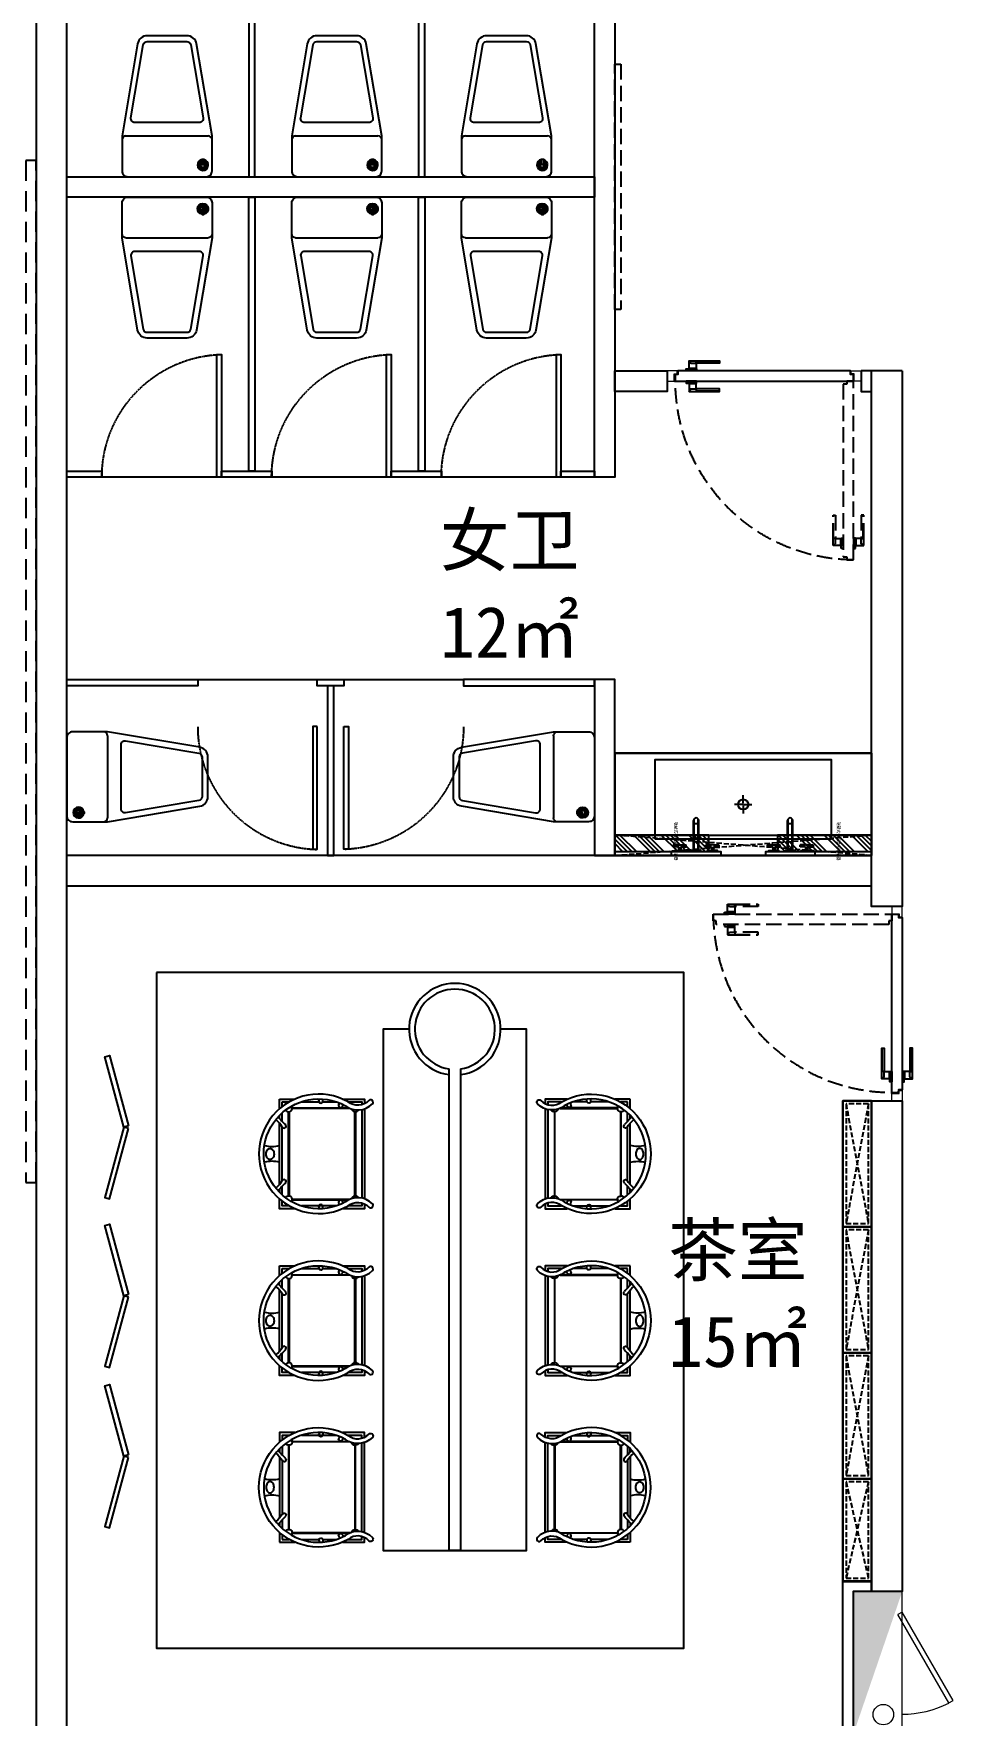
# Model space of a CAD drawing. Header units: millimetres. Extents: x 285006 to 3037698, y -2820855 to 192241.
# Drawn here: x 1134372 to 1138885, y -1094316 to -1086091 of the extents above; entities that cross this region are included whole.
import ezdxf
from ezdxf.enums import TextEntityAlignment as Align

# ---------------------------------------------------------------- set-up
doc = ezdxf.new("R2010")
doc.units = ezdxf.units.MM
doc.header["$PDMODE"] = 35
doc.header["$PDSIZE"] = -0.1
for name, pattern in [('__DASH', [0.35, 0.25, -0.1]), ('DASH', [0.35, 0.25, -0.1]), ('DASHED', [0.75, 0.5, -0.25]), ('HIDDEN', [0.375, 0.25, -0.125])]:
    doc.linetypes.add(name, pattern=pattern)
for name, color, linetype in [('!PboDS-洁具', 31, 'Continuous'), ('!PboDS-门', 60, 'Continuous'), ('!PboEL-剖面粗实线', 160, 'Continuous'), ('!PboGS-中号字', 40, 'Continuous'), ('01-平面文字', 2, 'Continuous'), ('3', 20, 'Continuous'), ('___', 4, 'Continuous'), ('BS-SHORT CABINET', 30, 'Continuous'), ('DOOR', 60, 'Continuous'), ('DOOR--02', 8, 'Continuous'), ('DS-FINISH', 20, 'Continuous'), ('FF-FURN', 51, 'Continuous'), ('FF-TEXT', 50, 'Continuous'), ('FF1-固定家具(落地、到顶)', 30, 'Continuous'), ('WALL', 255, 'Continuous'), ('家具', 2, 'Continuous'), ('打印框', 4, 'Continuous'), ('装饰--平面图', 2, 'Continuous')]:
    doc.layers.add(name, color=color, linetype=linetype)
doc.layers.add('1#C-6F$0$0XG-X', color=1, linetype='Continuous', lineweight=18)
doc.layers.add('DIM-1B-6F$0$A-ANNO-DIMS', color=73, linetype='Continuous', lineweight=18)
doc.styles.add('!赫思Small', font='', dxfattribs={"width": 0.85})
doc.styles.add('CCD_DIM', font='archs.shx', dxfattribs={"width": 0.7})
doc.styles.add('DIA', font='')
doc.styles.add('DIM-1B-6F$0$HYGB2014', font='hygbsz.shx', dxfattribs={"width": 0.7, "bigfont": 'hygbhz.shx'})
doc.styles.get('!赫思Small').set_extended_font_data('SimSun')
doc.styles.get('DIA').set_extended_font_data('SimSun')
doc.dimstyles.new('DIM-1B-6F$0$DIMN', dxfattribs={"dimtxt": 300, "dimasz": 100, "dimexe": 250, "dimexo": 300, "dimgap": 0, "dimtad": 0, "dimdec": 0, "dimzin": 0, "dimdsep": 46, "dimtxsty": 'DIM-1B-6F$0$HYGB2014', "dimblk": 'DIM-1B-6F$0$_archtick', "dimcen": 0.09, "dimdle": 150, "dimclrt": 7, "dimazin": 0, "dimtfac": 1, "dimtdec": 0, "dimtix": 1, "dimtmove": 2, "dimatfit": 3, "dimfxl": 1, "dimtvp": 1, "dimtolj": 1, "dimtzin": 0, "dimarcsym": 0})
doc.dimstyles.new('DIM_100', dxfattribs={"dimscale": 100, "dimtxt": 1.5, "dimasz": 1, "dimexe": 1.5, "dimexo": 1.5, "dimgap": 0.6, "dimtad": 1, "dimdec": 0, "dimrnd": 5, "dimzin": 12, "dimdsep": 46, "dimtxsty": 'CCD_DIM', "dimblk": 'CCD_Dimension_Tick', "dimcen": 0.125, "dimclrd": 44, "dimclre": 44, "dimclrt": 50, "dimadec": 0, "dimazin": 0, "dimtfac": 1, "dimtdec": 0, "dimtix": 1, "dimtmove": 2, "dimatfit": 3, "dimldrblk": 'CCD_Leader_Dot', "dimfxl": 5, "dimtvp": 1, "dimtolj": 1, "dimtzin": 0, "dimarcsym": 0})

# ---------------------------------------------------------------- blocks, each defined once
blk = doc.blocks.new('DIM-1B-6F$0$_archtick')
at = {"const_width": 0.4}
blk.add_lwpolyline([(-0.7, -0.7), (0.7, 0.7)], dxfattribs=at)
blk = doc.blocks.new('CCD_Dimension_Tick')
at = {"color": 0, "linetype": 'ByBlock'}
for p, q in [((-1.091, 0), (0, 0)), ((0, 0), (1.091, 0))]:
    blk.add_line(p, q, dxfattribs=at)
at = {"color": 0, "linetype": 'Continuous', "const_width": 0.608}
blk.add_lwpolyline([(-0.61, -0.61), (0.61, 0.61)], dxfattribs=at)
blk = doc.blocks.new('*D1553')
at = {"layer": '___', "color": 44, "lineweight": -2, "transparency": 16777216}
for p, q in [((1162391.7, -1083359.5), (1162241.7, -1083359.5)), ((1162391.7, -1083459.5), (1162391.7, -1085509.5)), ((1162435.4, -1085609.5), (1162241.7, -1085609.5))]:
    blk.add_line(p, q, dxfattribs=at)
at = {"layer": 'Defpoints', "color": 0, "transparency": 16777216}
for p in [(1162518.5, -1083359.5), (1162391.7, -1085609.5), (1162585.4, -1085609.5), (1062582.7, -2814913.1), (1063707.7, -2814913.1), (1063707.7, -2816154.7)]:
    blk.add_point(p, dxfattribs=at)
at = {"layer": 'DIM-1B-6F$0$A-ANNO-DIMS', "color": 0, "lineweight": -2, "transparency": 16777216}
for p, q in [((1062582.7, -2815213.1), (1062582.7, -2816404.7)), ((1063707.7, -2815213.1), (1063707.7, -2816404.7)), ((1062432.7, -2816154.7), (1063857.7, -2816154.7))]:
    blk.add_line(p, q, dxfattribs=at)
at = {"layer": '___', "color": 44, "lineweight": -2, "transparency": 16777216, "xscale": 100, "yscale": 100, "zscale": 100}
for p, rotation in [((1162391.7, -1083359.5), 90), ((1162391.7, -1085609.5), 270)]:
    blk.add_blockref('CCD_Dimension_Tick', p, dxfattribs=dict(at, rotation=rotation))
at = {"layer": 'DIM-1B-6F$0$A-ANNO-DIMS', "color": 0, "lineweight": -2, "transparency": 16777216, "xscale": 100, "yscale": 100, "zscale": 100, "rotation": 180}
blk.add_blockref('DIM-1B-6F$0$_archtick', (1062582.7, -2816154.7), dxfattribs=at)
at = {"layer": 'DIM-1B-6F$0$A-ANNO-DIMS', "color": 0, "lineweight": -2, "transparency": 16777216, "xscale": 100, "yscale": 100, "zscale": 100}
blk.add_blockref('DIM-1B-6F$0$_archtick', (1063707.7, -2816154.7), dxfattribs=at)
at = {"layer": '___', "color": 50, "transparency": 16777216, "insert": (1162256.7, -1084484.5), "char_height": 150, "attachment_point": 5, "rotation": 90, "style": 'CCD_DIM'}
blk.add_mtext('\\A1;2250', dxfattribs=at)
at = {"layer": 'DIM-1B-6F$0$A-ANNO-DIMS', "color": 7, "transparency": 16777216, "insert": (1063145.2, -2815854.7), "char_height": 300, "attachment_point": 5, "style": 'DIM-1B-6F$0$HYGB2014'}
blk.add_mtext('\\A1;1125', dxfattribs=at)
blk = doc.blocks.new('*D1554')
at = {"layer": '___', "color": 44, "lineweight": -2, "transparency": 16777216}
for p, q in [((1154593.2, -1091583.9), (1154281.3, -1091583.9)), ((1154431.3, -1091683.9), (1154431.3, -1092211)), ((1154593.2, -1092311), (1154281.3, -1092311))]:
    blk.add_line(p, q, dxfattribs=at)
at = {"layer": 'Defpoints', "color": 0, "transparency": 16777216}
for p in [(1154743.2, -1091583.9, 0), (1154431.3, -1092311), (1154743.2, -1092311, 0), (1063707.7, -2814913.1), (1064832.7, -2814913.1), (1064832.7, -2816154.7)]:
    blk.add_point(p, dxfattribs=at)
at = {"layer": 'DIM-1B-6F$0$A-ANNO-DIMS', "color": 0, "lineweight": -2, "transparency": 16777216}
for p, q in [((1063707.7, -2815213.1), (1063707.7, -2816404.7)), ((1064832.7, -2815213.1), (1064832.7, -2816404.7)), ((1063557.7, -2816154.7), (1064982.7, -2816154.7))]:
    blk.add_line(p, q, dxfattribs=at)
at = {"layer": '___', "color": 44, "lineweight": -2, "transparency": 16777216, "xscale": 100, "yscale": 100, "zscale": 100}
for p, rotation in [((1154431.3, -1091583.9), 90.00020283730542), ((1154431.3, -1092311), 270.0002028373054)]:
    blk.add_blockref('CCD_Dimension_Tick', p, dxfattribs=dict(at, rotation=rotation))
at = {"layer": 'DIM-1B-6F$0$A-ANNO-DIMS', "color": 0, "lineweight": -2, "transparency": 16777216, "xscale": 100, "yscale": 100, "zscale": 100, "rotation": 180}
blk.add_blockref('DIM-1B-6F$0$_archtick', (1063707.7, -2816154.7), dxfattribs=at)
at = {"layer": 'DIM-1B-6F$0$A-ANNO-DIMS', "color": 0, "lineweight": -2, "transparency": 16777216, "xscale": 100, "yscale": 100, "zscale": 100}
blk.add_blockref('DIM-1B-6F$0$_archtick', (1064832.7, -2816154.7), dxfattribs=at)
at = {"layer": '___', "color": 50, "transparency": 16777216, "insert": (1154566.3, -1091947.4), "char_height": 150, "attachment_point": 5, "rotation": 270.0002, "style": 'CCD_DIM'}
blk.add_mtext('\\A1;725', dxfattribs=at)
at = {"layer": 'DIM-1B-6F$0$A-ANNO-DIMS', "color": 7, "transparency": 16777216, "insert": (1064270.2, -2815854.7), "char_height": 300, "attachment_point": 5, "style": 'DIM-1B-6F$0$HYGB2014'}
blk.add_mtext('\\A1;1125', dxfattribs=at)
blk = doc.blocks.new('*D1555')
at = {"layer": '___', "color": 44, "lineweight": -2, "transparency": 16777216}
for p, q in [((1154593.2, -1087071.4), (1154180.5, -1087071.4)), ((1154330.5, -1089275.6), (1154330.5, -1087171.4)), ((1154593.2, -1089375.6), (1154180.5, -1089375.6))]:
    blk.add_line(p, q, dxfattribs=at)
at = {"layer": 'Defpoints', "color": 0, "transparency": 16777216}
for p in [(1154330.5, -1087071.4), (1154743.2, -1087071.4, 0), (1154743.2, -1089375.6, 0), (1064832.7, -2814913.1), (1066532.7, -2814913.1), (1066532.7, -2816154.7)]:
    blk.add_point(p, dxfattribs=at)
at = {"layer": 'DIM-1B-6F$0$A-ANNO-DIMS', "color": 0, "lineweight": -2, "transparency": 16777216}
for p, q in [((1064832.7, -2815213.1), (1064832.7, -2816404.7)), ((1066532.7, -2815213.1), (1066532.7, -2816404.7)), ((1064682.7, -2816154.7), (1066682.7, -2816154.7))]:
    blk.add_line(p, q, dxfattribs=at)
at = {"layer": '___', "color": 44, "lineweight": -2, "transparency": 16777216, "xscale": 100, "yscale": 100, "zscale": 100}
for p, rotation in [((1154330.5, -1087071.4), 90), ((1154330.5, -1089375.6), 270)]:
    blk.add_blockref('CCD_Dimension_Tick', p, dxfattribs=dict(at, rotation=rotation))
at = {"layer": 'DIM-1B-6F$0$A-ANNO-DIMS', "color": 0, "lineweight": -2, "transparency": 16777216, "xscale": 100, "yscale": 100, "zscale": 100, "rotation": 180}
blk.add_blockref('DIM-1B-6F$0$_archtick', (1064832.7, -2816154.7), dxfattribs=at)
at = {"layer": 'DIM-1B-6F$0$A-ANNO-DIMS', "color": 0, "lineweight": -2, "transparency": 16777216, "xscale": 100, "yscale": 100, "zscale": 100}
blk.add_blockref('DIM-1B-6F$0$_archtick', (1066532.7, -2816154.7), dxfattribs=at)
at = {"layer": '___', "color": 50, "transparency": 16777216, "insert": (1154195.5, -1088223.5), "char_height": 150, "attachment_point": 5, "rotation": 90, "style": 'CCD_DIM'}
blk.add_mtext('\\A1;2305', dxfattribs=at)
at = {"layer": 'DIM-1B-6F$0$A-ANNO-DIMS', "color": 7, "transparency": 16777216, "insert": (1065682.7, -2815854.7), "char_height": 300, "attachment_point": 5, "style": 'DIM-1B-6F$0$HYGB2014'}
blk.add_mtext('\\A1;1700', dxfattribs=at)
blk = doc.blocks.new('*D1556')
at = {"layer": '___', "color": 44, "lineweight": -2, "transparency": 16777216}
for p, q in [((1154593.2, -1088748.5), (1154435.7, -1088748.5)), ((1154585.7, -1088848.5), (1154585.7, -1089275.6)), ((1154593.2, -1089375.6), (1154435.7, -1089375.6))]:
    blk.add_line(p, q, dxfattribs=at)
at = {"layer": 'Defpoints', "color": 0, "transparency": 16777216}
for p in [(1154743.2, -1088748.5, 0), (1154585.7, -1089375.6), (1154743.2, -1089375.6, 0), (1066532.7, -2814913.1), (1067332.7, -2814913.1), (1067332.7, -2816154.7)]:
    blk.add_point(p, dxfattribs=at)
at = {"layer": 'DIM-1B-6F$0$A-ANNO-DIMS', "color": 0, "lineweight": -2, "transparency": 16777216}
for p, q in [((1066532.7, -2815213.1), (1066532.7, -2816404.7)), ((1067332.7, -2815213.1), (1067332.7, -2816404.7)), ((1066382.7, -2816154.7), (1067482.7, -2816154.7))]:
    blk.add_line(p, q, dxfattribs=at)
at = {"layer": '___', "color": 44, "lineweight": -2, "transparency": 16777216, "xscale": 100, "yscale": 100, "zscale": 100}
for p, rotation in [((1154585.7, -1088748.5), 90), ((1154585.7, -1089375.6), 270)]:
    blk.add_blockref('CCD_Dimension_Tick', p, dxfattribs=dict(at, rotation=rotation))
at = {"layer": 'DIM-1B-6F$0$A-ANNO-DIMS', "color": 0, "lineweight": -2, "transparency": 16777216, "xscale": 100, "yscale": 100, "zscale": 100, "rotation": 180}
blk.add_blockref('DIM-1B-6F$0$_archtick', (1066532.7, -2816154.7), dxfattribs=at)
at = {"layer": 'DIM-1B-6F$0$A-ANNO-DIMS', "color": 0, "lineweight": -2, "transparency": 16777216, "xscale": 100, "yscale": 100, "zscale": 100}
blk.add_blockref('DIM-1B-6F$0$_archtick', (1067332.7, -2816154.7), dxfattribs=at)
at = {"layer": '___', "color": 50, "transparency": 16777216, "insert": (1154450.7, -1089062.1), "char_height": 150, "attachment_point": 5, "rotation": 90, "style": 'CCD_DIM'}
blk.add_mtext('\\A1;625', dxfattribs=at)
at = {"layer": 'DIM-1B-6F$0$A-ANNO-DIMS', "color": 7, "transparency": 16777216, "insert": (1066932.7, -2815854.7), "char_height": 300, "attachment_point": 5, "style": 'DIM-1B-6F$0$HYGB2014'}
blk.add_mtext('\\A1;800', dxfattribs=at)
blk = doc.blocks.new('做成ACAD TuKuai0408')
at = {"linetype": 'Continuous'}
blk.add_lwpolyline([(0, -191.5, 0.428333), (28.5, -220), (199.3, -220), (650.1, -144.1, 0.366124), (689.7, -97.2), (689.7, 97.2, 0.366124), (650.1, 144.1), (199.3, 220), (28.5, 220, 0.415921), (0, 191.5)], format="xyb", close=True, dxfattribs=at)
blk.add_lwpolyline([(199.3, 201), (199.3, -201)], dxfattribs=at)
blk.add_lwpolyline([(661.2, 97.2), (661.2, -97.2, -0.366124), (645.4, -116), (287.5, -176.3, -0.463996), (265.3, -157.5), (265.3, 157.5, -0.463996), (287.5, 176.3), (645.4, 116, -0.366124), (661.2, 97.2)], format="xyb", dxfattribs=at)
blk.add_lwpolyline([(57.6, -171.2), (85.3, -171.2), (85.3, -180.4), (57.6, -180.4)], close=True, dxfattribs=at)
for centre, radius, start, end in [((180.3, 201), 19, 0, 90), ((57.6, -175.1), 26.5, 8.44092, 348.35302), ((180.3, -201), 19, 270.00001, 0)]:
    blk.add_arc(centre, radius, start, end, dxfattribs=at)
at = {"color": 8, "linetype": 'Continuous'}
for radius, start, end in [(21.5, 10.42825, 345.5854), (16.5, 13.65152, 341.05894), (11.5, 19.82009, 332.20409)]:
    blk.add_arc((57.6, -175.1), radius, start, end, dxfattribs=at)
blk = doc.blocks.new('156g1reh1trh1tr')
at = {"layer": '!PboDS-门'}
blk.add_lwpolyline([(-104292, 114364), (-104292, 114394), (-105092, 114394), (-105092, 114364)], close=True, dxfattribs=at)
at = {"layer": '!PboDS-门', "color": 8, "linetype": 'HIDDEN', "ltscale": 10}
blk.add_arc((-104291, 114342), 802, 90.0917, 178.0896, dxfattribs=at)
blk = doc.blocks.new('M--850')
at = {"layer": 'DOOR'}
blk.add_lwpolyline([(-912, 50), (-38, 50), (-38, 18), (-53, 18), (-53, 0), (-897, 0), (-897, 18), (-912, 18), (-912, 50)], dxfattribs=at)
at = {"layer": 'DOOR--02', "linetype": 'DASH', "ltscale": 300}
for p, q in [((-136, 819), (-136, 705)), ((10, 819), (10, 705))]:
    blk.add_line(p, q, dxfattribs=at)
at = {"layer": 'DOOR--02'}
for p, q in [((-807, 98), (-693, 98)), ((-807, -48), (-693, -48))]:
    blk.add_line(p, q, dxfattribs=at)
at = {"layer": 'DOOR--02', "linetype": 'DASH', "ltscale": 300}
for points in [[(-38, 924), (-38, 50), (-70, 50), (-70, 65), (-88, 65), (-88, 909), (-70, 909), (-70, 924), (-38, 924)], [(-100, 820), (-100, 854.5), (-138, 854.5), (-138, 811.5)], [(-138, 854.5), (-126, 845), (-126, 819)], [(-88, 818.7), (-88, 869), (-98, 869), (-98, 818.7), (-88, 818.7)], [(-98, 852.5), (-88, 852.5)], [(-98, 835.5), (-88, 835.5)], [(-38, 869), (-38, 869)], [(-38, 818.7), (-38, 869), (-28, 869), (-28, 818.7), (-38, 818.7)], [(-28, 852.5), (-38, 852.5)], [(-28, 835.5), (-38, 835.5)], [(-26, 820), (-26, 854.5), (12, 854.5), (12, 811.5)], [(12, 854.5), (0, 845), (0, 819)], [(-138, 819), (-138, 705), (-126, 705), (-126, 819)], [(-128, 819), (-138, 819)], [(-128, 819), (-100, 819), (-100, 819)], [(2, 819), (-26, 819), (-26, 819)], [(12, 819), (12, 705), (0, 705), (0, 819)], [(2, 819), (12, 819)]]:
    blk.add_lwpolyline(points, dxfattribs=at)
for points in [[(-100, 854), (-100, 819.5), (-98, 819.5), (-98, 854)], [(-26, 854), (-26, 819.5), (-28, 819.5), (-28, 854)]]:
    blk.add_lwpolyline(points, close=True, dxfattribs=at)
at = {"layer": 'DOOR--02'}
for points in [[(-808, 62), (-842.5, 62), (-842.5, 100), (-799.5, 100)], [(-807, 100), (-693, 100), (-693, 88), (-807, 88)], [(-807, 90), (-807, 100)], [(-807, 90), (-807, 62), (-807, 62)], [(-806.7, 50), (-857, 50), (-857, 60), (-806.7, 60), (-806.7, 50)], [(-857, 50), (-857, 50)], [(-806.7, 0), (-857, 0), (-857, -10), (-806.7, -10), (-806.7, 0)], [(-808, -12), (-842.5, -12), (-842.5, -50), (-799.5, -50)], [(-807, -40), (-807, -12), (-807, -12)], [(-807, -50), (-693, -50), (-693, -38), (-807, -38)], [(-807, -40), (-807, -50)]]:
    blk.add_lwpolyline(points, dxfattribs=at)
at = {"layer": 'DOOR--02', "ltscale": 0.1}
for points in [[(-842.5, 100), (-833, 88), (-807, 88)], [(-840.5, 60), (-840.5, 50)], [(-823.5, 60), (-823.5, 50)], [(-842.5, -50), (-833, -38), (-807, -38)], [(-840.5, -10), (-840.5, 0)], [(-823.5, -10), (-823.5, 0)]]:
    blk.add_lwpolyline(points, dxfattribs=at)
at = {"layer": 'DOOR--02'}
for points in [[(-842, 62), (-807.5, 62), (-807.5, 60), (-842, 60)], [(-842, -12), (-807.5, -12), (-807.5, -10), (-842, -10)]]:
    blk.add_lwpolyline(points, close=True, dxfattribs=at)
at = {"layer": 'DOOR--02', "linetype": 'DASH', "ltscale": 300}
blk.add_arc((-35, 50), 874, 90.19667, 182.09824, dxfattribs=at)
at = {"layer": 'DS-FINISH', "linetype": 'Continuous', "lineweight": 0, "ltscale": 1000}
for points in [[(-915, 15), (-900, 15), (-900, 0), (-950, 0), (-950, 50), (-915, 50)], [(-35, 15), (-50, 15), (-50, 0), (0, 0), (0, 50), (-35, 50)]]:
    blk.add_lwpolyline(points, close=True, dxfattribs=at)
blk = doc.blocks.new('*U507')
blk.add_blockref('M--850', (0, 0))
blk = doc.blocks.new('1#C-6F$0$单出口带卷盘消火栓')
at = {"layer": '1#C-6F$0$0XG-X'}
for p, q in [((368866.2, -61966.5), (368866.2, -61726.5)), ((368866.2, -61726.5), (369566.2, -61726.5)), ((369566.2, -61966.5), (369566.2, -61726.5)), ((368866.2, -61966.5), (368966.2, -61966.5)), ((368966.2, -61966.5), (369466.2, -61966.5)), ((369021.3, -62194.5), (369453.7, -61944.8)), ((369033.2, -62216.5), (369466.2, -61966.5)), ((369466.2, -61966.5), (369453.7, -61944.8)), ((369466.2, -61966.5), (369566.2, -61966.5)), ((369021.3, -62194.5), (369033.8, -62216.2))]:
    blk.add_line(p, q, dxfattribs=at)
blk.add_circle((368964.5, -61874.2), 50, dxfattribs=at)
blk.add_arc((369466.2, -61966.5), 500, 180, 207.13402, dxfattribs=at)
blk.add_solid([(368866.2, -61726.5), (369566.2, -61966.5), (369566.2, -61726.5)], dxfattribs=at)
blk = doc.blocks.new('DSGDGERGHER')
at = {"layer": '!PboDS-洁具'}
for p, q in [((856577, -58804), (856577, -58777.2)), ((856577, -58777.2), (856587, -58777.2)), ((856577, -58804), (856577, -58840.8)), ((856587, -58804), (856587, -58777.2)), ((856587, -58804), (856604.6, -58804)), ((856587, -58814), (856604.6, -58814)), ((856587, -58814), (856587, -58840.8)), ((856471.6, -58879), (856451.6, -58879)), ((856471.6, -58876.5), (856457.7, -58876.5)), ((856471.6, -58901.5), (856471.6, -58876.5)), ((856472.6, -58877.5), (856471.6, -58877.5)), ((856603.9, -58876.5), (856472.6, -58876.5)), ((856472.6, -58901.5), (856472.6, -58876.5)), ((856603.9, -58879), (856472.6, -58879)), ((856587, -58840.8), (856577, -58840.8)), ((856603.9, -58864), (856603.9, -58913.9)), ((856603.9, -58864), (856608.6, -58864)), ((856608.6, -58864), (856608.6, -58913.9)), ((856471.6, -58899), (856451.6, -58899)), ((856471.6, -58901.5), (856457.7, -58901.5)), ((856472.6, -58900.5), (856471.6, -58900.5)), ((856603.9, -58899), (856472.6, -58899)), ((856603.9, -58901.5), (856472.6, -58901.5)), ((856577, -58974), (856577, -58937.2)), ((856587, -58937.2), (856577, -58937.2)), ((856577, -58974), (856577, -59000.8)), ((856587, -58964), (856587, -58937.2)), ((856587, -58964), (856604.6, -58964)), ((856587, -58974), (856604.6, -58974)), ((856587, -58974), (856587, -59000.8)), ((856603.9, -58913.9), (856608.6, -58913.9)), ((856577, -59000.8), (856587, -59000.8))]:
    blk.add_line(p, q, dxfattribs=at)
for points in [[(856608.7, -58814), (856608.7, -58784.1), (856604.6, -58784.1), (856604.6, -58804)], [(856608.7, -58814), (856608.7, -58814), (856608.7, -58833.9), (856604.6, -58833.9), (856604.6, -58804)], [(856628.4, -59008.9), (856608.6, -59008.9), (856608.6, -58768.9), (856628.4, -58768.9)], [(856628.4, -58768.9), (856628.4, -59008.9)], [(856608.7, -58964), (856608.7, -58964), (856608.7, -58944.1), (856604.6, -58944.1), (856604.6, -58974)], [(856608.7, -58964), (856608.7, -58993.9), (856604.6, -58993.9), (856604.6, -58974)]]:
    blk.add_lwpolyline(points, dxfattribs=at)
blk.add_arc((856457.7, -58889), 12.5, 90.00216, 270.00216, dxfattribs=at)
blk = doc.blocks.new('*U920')
at = {"layer": 'FF1-固定家具(落地、到顶)', "color": 55, "linetype": 'DASH', "ltscale": 100}
for p, q in [((15.4, 124.6), (600.9, 15.4)), ((15.4, 15.4), (600.9, 124.6)), ((616.3, 0), (616.3, 140))]:
    blk.add_line(p, q, dxfattribs=at)
at = {"layer": 'FF1-固定家具(落地、到顶)'}
blk.add_lwpolyline([(0, 140), (616.3, 140), (616.3, 0), (0, 0)], close=True, dxfattribs=at)
at = {"layer": 'FF1-固定家具(落地、到顶)', "color": 55, "linetype": 'DASH', "ltscale": 100}
blk.add_lwpolyline([(15.4, 124.6), (600.9, 124.6), (600.9, 15.4), (15.4, 15.4)], close=True, dxfattribs=at)
blk = doc.blocks.new('*U921')
at = {"layer": 'FF1-固定家具(落地、到顶)', "color": 55, "linetype": 'DASH', "ltscale": 100}
for p, q in [((15.4, 124.6), (486.3, 15.4)), ((15.4, 15.4), (486.3, 124.6)), ((501.7, 0), (501.7, 140))]:
    blk.add_line(p, q, dxfattribs=at)
at = {"layer": 'FF1-固定家具(落地、到顶)'}
blk.add_lwpolyline([(0, 140), (501.7, 140), (501.7, 0), (0, 0)], close=True, dxfattribs=at)
at = {"layer": 'FF1-固定家具(落地、到顶)', "color": 55, "linetype": 'DASH', "ltscale": 100}
blk.add_lwpolyline([(15.4, 124.6), (486.3, 124.6), (486.3, 15.4), (15.4, 15.4)], close=True, dxfattribs=at)
blk = doc.blocks.new('A$C0B751E1A')
at = {"layer": '家具', "color": 51, "linetype": 'ByBlock', "ltscale": 0.5}
for points in [[(683, 25, -0.388075), (675, 151, 1.713285), (47, 151, -0.388075), (39, 25, 1.010163), (59, 4, 0.381875), (71, 167, -1.700219), (651, 167, 0.381875), (663, 4, 1.010163)], [(394, 622, -0.13438), (392, 614, -0.106842), (384, 605, -0.082314), (374, 600, -0.07067), (360, 598, -0.07067), (347, 600, -0.082314), (336, 605, -0.106842), (329, 614, -0.13438), (326, 622, -0.13438), (329, 631, -0.106842), (336, 639, -0.082314), (347, 644, -0.07067), (360, 646, -0.07067), (374, 644, -0.082314), (384, 639, -0.106842), (392, 631, -0.13438)]]:
    blk.add_lwpolyline(points, format="xyb", close=True, dxfattribs=at)
for points in [[(30, 472), (30, 565), (89, 565)], [(47, 506), (47, 548), (75, 548)], [(113, 548), (166, 548)], [(148, 565), (129, 565)], [(129, 565), (148, 565)], [(176, 565), (546, 565)], [(198, 548), (524, 548)], [(556, 548), (609, 548)], [(575, 565), (593, 565)], [(634, 565), (692, 565)], [(647, 548), (675, 548)], [(675, 548), (675, 506)], [(692, 565), (692, 472)], [(47, 223), (47, 433)], [(86, 142), (86, 490)], [(675, 433), (675, 326)], [(675, 304), (675, 223)], [(58, 51), (30, 51), (30, 185)], [(64, 68), (47, 68), (47, 150)], [(675, 150), (675, 68), (658, 68)], [(692, 185), (692, 51), (664, 51)], [(632, 51), (90, 51)], [(628, 68), (95, 68)]]:
    blk.add_lwpolyline(points, dxfattribs=at)
at = {"layer": '家具', "color": 250, "linetype": 'ByBlock', "ltscale": 0.5}
for points in [[(615, 510), (615, 506), (106, 506), (106, 510)], [(615, 110), (615, 107), (106, 107), (106, 110)]]:
    blk.add_lwpolyline(points, close=True, dxfattribs=at)
for points in [[(86, 490), (83, 490), (83, 149)], [(635, 490), (638, 490), (638, 148)], [(635, 140), (635, 490)]]:
    blk.add_lwpolyline(points, dxfattribs=at)
at = {"layer": '家具', "color": 51, "linetype": 'ByBlock', "ltscale": 0.5}
for centre, radius, start, end in [((141, 610), 175, 345.0014, 14.9986), ((581, 610), 175, 165.0014, 194.9986), ((86, 509), 21.3, 231.8071, 61.4893), ((-424, -71), 855, 44.6083, 48.9268), ((337, 751), 246, 221.995, 236.4657), ((194, 537), 11.9, 214.5001, 61.6758), ((528, 537), 11.9, 118.3242, 325.4999), ((385, 751), 246, 303.5343, 318.005), ((1146, -71), 855, 131.0732, 135.3917), ((636, 509), 21.3, 118.5107, 308.1929), ((29, 435), 109, 270.1864, 277.1527), ((43, 315), 11.9, 270, 102.9025), ((679, 315), 11.9, 77.0975, 270), ((693, 435), 109, 262.8473, 269.8136), ((29, 412), 109, 270.7128, 277.1527), ((2, 297), 109, 299.0251, 304.6884), ((70, 196), 11.9, 297.5358, 130.4383), ((652, 196), 11.9, 49.5617, 242.4642), ((720, 297), 109, 235.3116, 240.9749), ((693, 412), 109, 262.8473, 269.2872), ((13, 276), 109, 298.3843, 304.6884), ((86, 107), 21.3, 299.7819, 75.6697), ((636, 107), 21.3, 104.3303, 240.2181), ((709, 276), 109, 235.3116, 241.6157)]:
    blk.add_arc(centre, radius, start, end, dxfattribs=at)
blk = doc.blocks.new('CCD_Leader_Dot')
at = {"color": 0, "linetype": 'ByBlock'}
blk.add_line((-5, 0), (-10, 0), dxfattribs=at)
at = {"color": 0, "linetype": 'ByBlock', "const_width": 5}
blk.add_lwpolyline([(-2.5, 0, 1), (2.5, 0, 1)], format="xyb", close=True, dxfattribs=at)

msp = doc.modelspace()

# ---------------------------------------------------------------- hatches: boundary and pattern name
at = {"layer": '!PboEL-剖面粗实线', "linetype": 'DASH', "ltscale": 10}
h = msp.add_hatch(dxfattribs=at)
h.set_pattern_fill('ANSI34', color=250, scale=5, angle=-90, style=0)
h.set_pattern_definition([(315, (1362547.72, 99475.84), (67.351921, 67.351921), []), (315, (1362547.72, 99453.39), (67.351921, 67.351921), []), (315, (1362547.72, 99430.94), (67.351921, 67.351921), []), (315, (1362547.72, 99408.49), (67.351921, 67.351921), [])])
h.paths.add_polyline_path([(1137674.2, -1090010.3), (1137214.2, -1090010.3), (1137214.2, -1090090.3), (1137674.2, -1090090.3)])
h = msp.add_hatch(dxfattribs=at)
h.set_pattern_fill('ANSI34', color=250, scale=5, angle=-90, style=0)
h.set_pattern_definition([(315, (1363343.49, 99475.84), (67.351921, 67.351921), []), (315, (1363343.49, 99453.39), (67.351921, 67.351921), []), (315, (1363343.49, 99430.94), (67.351921, 67.351921), []), (315, (1363343.49, 99408.49), (67.351921, 67.351921), [])])
h.paths.add_polyline_path([(1138470, -1090010.3), (1138010, -1090010.3), (1138010, -1090090.3), (1138470, -1090090.3)])

# ---------------------------------------------------------------- linework, layer by layer
at = {"layer": '!PboDS-洁具'}
for p, q in [((1137842.1, -1089855.6, 0), (1137841.9, -1089815.9, 0)), ((1137837, -1089860.7, 0), (1137799.9, -1089860.8, 0)), ((1137842.1, -1089865.7, 0), (1137842.2, -1089905.5, 0)), ((1137847.1, -1089860.7, 0), (1137884.2, -1089860.5, 0))]:
    msp.add_line(p, q, dxfattribs=at)
for points in [[(1135424.2, -1085450.5), (1135424.2, -1086790.5), (1135454.2, -1086790.5), (1135454.2, -1085450.5)], [(1136254.2, -1085450.5), (1136254.2, -1086790.5), (1136284.2, -1086790.5), (1136284.2, -1085450.5)], [(1135424.2, -1088230.2), (1135424.2, -1086890.2), (1135454.2, -1086890.2), (1135454.2, -1088230.2)], [(1136254.2, -1088230.2), (1136254.2, -1086890.2), (1136284.2, -1086890.2), (1136284.2, -1088230.2)], [(1134534.2, -1088260.2), (1134534.2, -1088230.2), (1134705.9, -1088230.2), (1134705.9, -1088260.2)], [(1135290.9, -1088260.2), (1135290.9, -1088230.2), (1135535.9, -1088230.2), (1135535.9, -1088260.2)], [(1136120.9, -1088260.2), (1136120.9, -1088230.2), (1136365.9, -1088230.2), (1136365.9, -1088260.2)], [(1136950.9, -1088260.2), (1136950.9, -1088230.2), (1137114.2, -1088230.2), (1137114.2, -1088260.2)], [(1135174.2, -1089250.3), (1135174.2, -1089280.3), (1134534.2, -1089280.3), (1134534.2, -1089250.3)], [(1135889.2, -1089250.3), (1135889.2, -1089280.3), (1135759.2, -1089280.3), (1135759.2, -1089250.3)], [(1136474.3, -1089250.3), (1136474.3, -1089280.3), (1137114.2, -1089280.3), (1137114.2, -1089250.3)], [(1135839.2, -1089280.3), (1135809.2, -1089280.3), (1135809.2, -1090110.3), (1135839.2, -1090110.3)], [(1137214.2, -1090110.3), (1137214.2, -1089610.3), (1138469.6, -1089610.3), (1138469.6, -1090110.3)]]:
    msp.add_lwpolyline(points, close=True, dxfattribs=at)
for points in [[(1136950.9, -1088260.2), (1134705.9, -1088260.2)], [(1135174.2, -1089250.3), (1135759.2, -1089250.3)], [(1135889.2, -1089250.3), (1136474.3, -1089250.3)], [(1138469.6, -1090110.3), (1137214.2, -1090110.3), (1137214.2, -1090010.3), (1138469.6, -1090010.3), (1138469.6, -1090110.3)]]:
    msp.add_lwpolyline(points, dxfattribs=at)
at = {"layer": '!PboDS-洁具', "elevation": 0}
for points in [[(1137214.2, -1089610.3), (1137214.2, -1090110.3), (1138469.6, -1090110.3), (1138469.6, -1089610.3)], [(1137411.9, -1090030.3), (1137411.9, -1089640.3), (1138271.9, -1089640.3), (1138271.9, -1090030.3)]]:
    msp.add_lwpolyline(points, close=True, dxfattribs=at)
msp.add_lwpolyline([(1137841.9, -1089860.3, 1), (1137841.9, -1089861.1, 1)], format="xyb", close=True, dxfattribs=at)
at = {"layer": '!PboDS-洁具', "linetype": '__DASH', "ltscale": 100}
msp.add_lwpolyline([(1138469.6, -1090110.3), (1137214.2, -1090010.3)], dxfattribs=at)
at = {"layer": '!PboDS-洁具', "linetype": '__DASH', "ltscale": 100, "elevation": 0}
msp.add_lwpolyline([(1137214.2, -1090110.3), (1138469.6, -1090010.3)], dxfattribs=at)
at = {"layer": '!PboDS-洁具'}
msp.add_circle((1137842.1, -1089860.7, 0), 25.2, dxfattribs=at)
at = {"layer": '!PboEL-剖面粗实线', "color": 8, "linetype": 'DASH', "ltscale": 10}
for points in [[(1137674.2, -1090010.3), (1137214.2, -1090010.3), (1137214.2, -1090090.3), (1137674.2, -1090090.3)], [(1138470, -1090010.3), (1138010, -1090010.3), (1138010, -1090090.3), (1138470, -1090090.3)]]:
    msp.add_lwpolyline(points, close=True, dxfattribs=at)
at = {"layer": '01-平面文字', "color": 51, "elevation": 0}
msp.add_lwpolyline([(1136459.9, -1091154.2), (1136459.9, -1093510.8), (1136403.9, -1093510.8), (1136403.9, -1091154.2)], dxfattribs=at)
at = {"layer": '01-平面文字', "color": 51}
for radius, start, end in [(224, 277.18076, 262.81924), (196, 278.21321, 261.78679)]:
    msp.add_arc((1136431.9, -1090960.3, 0), radius, start, end, dxfattribs=at)
at = {"layer": '3', "color": 53, "elevation": 0}
msp.add_lwpolyline([(1136207.9, -1090960.3), (1136082, -1090960.3), (1136082, -1093510.8), (1136781.9, -1093510.8), (1136781.9, -1090960.3), (1136655.9, -1090960.3)], dxfattribs=at)
for points in [[(1134835.2, -1091433.6), (1134812.1, -1091439.8), (1134719.8, -1091095.7), (1134743, -1091089.5)], [(1134835.2, -1091446), (1134812.1, -1091439.8), (1134719.8, -1091784), (1134743, -1091790.2)], [(1134835.2, -1092258.1), (1134812.1, -1092264.3), (1134719.8, -1091920.2), (1134743, -1091914)], [(1134835.2, -1092270.5), (1134812.1, -1092264.3), (1134719.8, -1092608.4), (1134743, -1092614.6)], [(1134835.2, -1093042.2), (1134812.1, -1093048.4), (1134719.8, -1092704.2), (1134743, -1092698)], [(1134835.2, -1093054.6), (1134812.1, -1093048.4), (1134719.8, -1093392.5), (1134743, -1093398.7)]]:
    msp.add_lwpolyline(points, close=True, dxfattribs=at)
at = {"layer": 'BS-SHORT CABINET'}
msp.add_lwpolyline([(1138469.6, -1091310.3), (1138469.6, -1093660.8), (1138329.6, -1093660.8), (1138329.6, -1091310.3)], close=True, dxfattribs=at)
at = {"layer": 'FF-FURN', "linetype": 'DASH', "ltscale": 300}
msp.add_lwpolyline([(1137214.2, -1086240.5), (1137244.2, -1086240.5), (1137244.2, -1087440.5), (1137214.2, -1087440.5), (1137214.2, -1086240.5)], dxfattribs=at)
at = {"layer": 'FF-FURN', "linetype": 'DASHED', "ltscale": 200, "elevation": 0}
msp.add_lwpolyline([(1134384.2, -1086710.8), (1134334.2, -1086710.8), (1134334.2, -1091710.8), (1134384.2, -1091710.8)], close=True, dxfattribs=at)
at = {"layer": 'WALL', "elevation": 0}
msp.add_lwpolyline([(1134384.2, -1083910.8), (1134384.2, -1094810.8), (1134534.2, -1094810.8), (1134534.2, -1083910.8)], close=True, dxfattribs=at)
at = {"layer": 'WALL'}
for points in [[(1137214.2, -1085420.5), (1137214.2, -1088260.5), (1137114.2, -1088260.5), (1137114.2, -1085420.5)], [(1137114.2, -1086790.5), (1137114.2, -1086890.2), (1134534.2, -1086890.2), (1134534.2, -1086790.5)], [(1137469.6, -1087740.4), (1137469.6, -1087840.4), (1137214.2, -1087840.4), (1137214.2, -1087740.4)], [(1138419.6, -1087740.4), (1138419.6, -1087840.4), (1138469.6, -1087840.4), (1138469.6, -1087740.4)], [(1137114.2, -1089250.3), (1137114.2, -1090110.3), (1137214.2, -1090110.3), (1137214.2, -1089250.3)], [(1138469.6, -1093710.8), (1138469.6, -1091310.3), (1138619.6, -1091310.3), (1138619.6, -1093710.8)]]:
    msp.add_lwpolyline(points, close=True, dxfattribs=at)
at = {"layer": 'WALL', "elevation": 0}
for points in [[(1138619.6, -1087740.4), (1138619.6, -1090360.3), (1138469.6, -1090360.3), (1138469.6, -1087740.4)], [(1138619.6, -1087740.4), (1138469.6, -1087740.4)]]:
    msp.add_lwpolyline(points, dxfattribs=at)
at = {"layer": 'WALL'}
for points in [[(1138469.6, -1090110.3), (1134534.2, -1090110.3)], [(1138469.6, -1090260.3), (1134534.2, -1090260.3)], [(1138329.6, -1094810.9), (1138329.6, -1093660.8), (1138469.6, -1093660.8), (1138469.6, -1093710.8), (1138379.6, -1093710.8), (1138379.6, -1094810.8)]]:
    msp.add_lwpolyline(points, dxfattribs=at)
at = {"layer": '打印框', "color": 8, "elevation": 0}
msp.add_lwpolyline([(1134972.5, -1090683.6), (1134972.5, -1093987.5), (1137551.7, -1093987.5), (1137551.7, -1090683.6)], close=True, dxfattribs=at)

# ---------------------------------------------------------------- block references
at = {"layer": '!PboDS-洁具'}
for name, p, rotation in [('做成ACAD TuKuai0408', (1135024.2, -1086790.5), 89.99999999999993), ('做成ACAD TuKuai0408', (1135854.2, -1086790.5), 89.99999999999993), ('做成ACAD TuKuai0408', (1136684.2, -1086790.5), 89.99999999999993), ('DSGDGERGHER', (1196500.9, -233481.9), 270), ('DSGDGERGHER', (1196960.9, -233481.9), 270)]:
    msp.add_blockref(name, p, dxfattribs=dict(at, rotation=rotation))
at = {"layer": '!PboDS-洁具', "xscale": -1, "rotation": 90}
for p in [(1135024.2, -1086890.2), (1135854.2, -1086890.2), (1136684.2, -1086890.2)]:
    msp.add_blockref('做成ACAD TuKuai0408', p, dxfattribs=at)
at = {"layer": '!PboDS-洁具'}
msp.add_blockref('做成ACAD TuKuai0408', (1134534.2, -1089725.5), dxfattribs=at)
at = {"layer": '!PboDS-洁具', "xscale": -1}
msp.add_blockref('做成ACAD TuKuai0408', (1137114.2, -1089725.5), dxfattribs=at)
at = {"layer": '!PboDS-门', "extrusion": (0, 0, -1), "yscale": 0.7499999999720603, "zscale": -0.7499999999720603}
for p, xscale, rotation in [((-1221063.7, -1166479.2), 0.7499999999720603, 270), ((-1221893.7, -1166479.2), 0.7499999999720603, 270), ((-1222723.7, -1166479.2), 0.7499999999720603, 270), ((-1221532, -1011261.3), -0.7499999999720603, 270), ((-1050116.4, -1011261.3), 0.7499999999720603, 90.00000000000001)]:
    msp.add_blockref('156g1reh1trh1tr', p, dxfattribs=dict(at, xscale=xscale, rotation=rotation))
at = {"xscale": -1, "rotation": 90}
for name, p in [('*U920', (1138469.6, -1091310.3)), ('*U920', (1138469.6, -1091926.6)), ('*U920', (1138469.6, -1092542.9)), ('*U921', (1138469.6, -1093159.2))]:
    msp.add_blockref(name, p, dxfattribs=at)
at = {"layer": 'DS-FINISH', "xscale": -1, "rotation": 180}
msp.add_blockref('*U507', (1138419.6, -1087740.4), dxfattribs=at)
at = {"layer": 'DS-FINISH', "rotation": 89.99999999999999}
msp.add_blockref('*U507', (1138619.6, -1090360.3, 0), dxfattribs=at)
at = {"layer": 'WALL', "rotation": 89.99930872168795}
msp.add_blockref('1#C-6F$0$单出口带卷盘消火栓', (1076648.8, -1463276.4, 0), dxfattribs=at)
at = {"layer": '装饰--平面图', "color": 250, "ltscale": 50}
for p, xscale, yscale, zscale, rotation in [((1136031.8, -1091862.3, 0), 0.8100000000558794, 0.8100000000558794, 0.8100000000558794, 89.99999999999999), ((1136832, -1091862.3, 0), -0.8100000000558794, 0.8099999999976715, 0.81, 270), ((1136031.8, -1092678, 0), 0.8100000000558794, 0.8100000000558794, 0.8100000000558794, 89.99999999999999), ((1136832, -1092678, 0), -0.8100000000558794, 0.8099999999976715, 0.81, 270), ((1136031.8, -1092908.8, 0), -0.8100000000558794, 0.8099999999976715, 0.81, 90), ((1136832, -1092908.8, 0), 0.8100000000558794, 0.8100000000558794, 0.8100000000558794, 270)]:
    msp.add_blockref('A$C0B751E1A', p, dxfattribs=dict(at, xscale=xscale, yscale=yscale, zscale=zscale, rotation=rotation))

# ---------------------------------------------------------------- texts
at = {"layer": '!PboGS-中号字', "style": '!赫思Small', "width": 0.85}
for p in [(1137505, -1090135.1), (1138300.8, -1090135.1)]:
    msp.add_text('隐藏式抽纸盒和皂液器', height=16, rotation=270, dxfattribs=at).set_placement(p, align=Align.RIGHT)
at = {"layer": 'FF-TEXT', "color": 50, "style": 'DIA'}
for s, p in [('女卫', (1136700.3, -1088693.5, 0)), ('茶室', (1137816.3, -1092164.7, 0))]:
    msp.add_text(s, height=250, rotation=0.08483, dxfattribs=at).set_placement(p, align=Align.CENTER)
for s, p in [('12㎡', (1136700.3, -1088994.3, 0)), ('15㎡', (1137816.3, -1092465.5, 0))]:
    msp.add_text(s, height=250, rotation=0.08483, dxfattribs=at).set_placement(p, align=Align.MIDDLE)

# ---------------------------------------------------------------- dimensions: what is measured, and where the dimension line sits
at = {"layer": '___'}
dim = msp.add_linear_dim(base=(1162391.7, -1085609.5), p1=(1162518.5, -1083359.5), p2=(1162585.4, -1085609.5), angle=270, dimstyle='DIM_100', override={"dimfxlon": 1}, dxfattribs=at)
dim.commit()
dim.dimension.update_dxf_attribs({"geometry": '*D1553', "text_midpoint": (1162256.7, -1084484.5)})
for p1, p2, distance, picture, middle in [((1154743.2, -1089375.6, 0), (1154743.2, -1087071.4, 0), 412.6, '*D1555', (1154195.5, -1088223.5)), ((1154743.2, -1088748.5, 0), (1154743.2, -1089375.6, 0), -157.4, '*D1556', (1154450.7, -1089062.1)), ((1154743.2, -1091583.9, 0), (1154743.2, -1092311, 0), -311.9, '*D1554', (1154566.3, -1091947.4))]:
    dim = msp.add_aligned_dim(p1=p1, p2=p2, distance=distance, dimstyle='DIM_100', override={"dimfxlon": 1}, dxfattribs=at)
    dim.commit()
    dim.dimension.update_dxf_attribs({"geometry": picture, "text_midpoint": middle})
at = {"layer": 'DIM-1B-6F$0$A-ANNO-DIMS'}
for p1, p2, picture, middle in [((1062582.7, -2814913.1), (1063707.7, -2814913.1), '*D1553', (1063145.2, -2815854.7)), ((1064832.7, -2814913.1), (1066532.7, -2814913.1), '*D1555', (1065682.7, -2815854.7)), ((1066532.7, -2814913.1), (1067332.7, -2814913.1), '*D1556', (1066932.7, -2815854.7)), ((1063707.7, -2814913.1), (1064832.7, -2814913.1), '*D1554', (1064270.2, -2815854.7))]:
    dim = msp.add_aligned_dim(p1=p1, p2=p2, distance=-1241.6, dimstyle='DIM-1B-6F$0$DIMN', dxfattribs=at)
    dim.commit()
    dim.dimension.update_dxf_attribs({"geometry": picture, "text_midpoint": middle})

doc.saveas('drawing.dxf')
